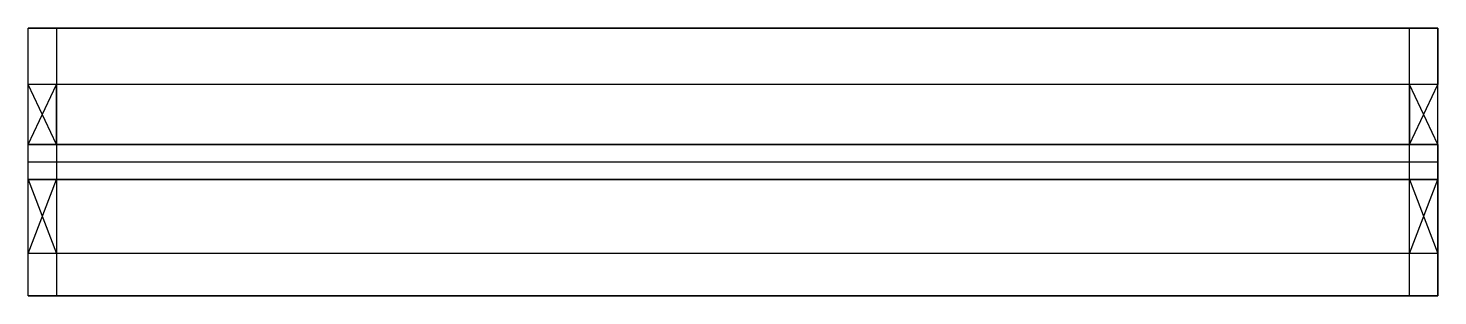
# Model space of a CAD drawing. Extents: x 0 to 200, y 0 to 38.
import ezdxf

# ---------------------------------------------------------------- set-up
doc = ezdxf.new("R2010")
doc.units = 0
doc.layers.get('0').update_dxf_attribs({"linetype": 'CONTINUOUS'})

msp = doc.modelspace()

# ---------------------------------------------------------------- linework, layer by layer
at = {"linetype": 'CONTINUOUS'}
for p, q in [((200, 38), (0, 38)), ((0, 0), (0, 38)), ((0, 38), (200, 38)), ((0, 30), (0, 38)), ((4, 38), (4, 0)), ((196, 0), (196, 38)), ((200, 0), (200, 38)), ((200, 38), (200, 30)), ((200, 30), (0, 30)), ((200, 30), (0, 30)), ((0, 21.5), (0, 30)), ((4, 21.5), (0, 30)), ((0, 21.5), (4, 30)), ((4, 21.5), (4, 30)), ((200, 30), (196, 30)), ((200, 21.5), (196, 30)), ((196, 21.5), (200, 30)), ((196, 30), (196, 21.5)), ((200, 21.5), (200, 30)), ((200, 21.5), (0, 21.5)), ((0, 21.5), (200, 21.5)), ((0, 0), (0, 21.5)), ((200, 21.5), (200, 0)), ((200, 19), (0, 19)), ((200, 16.5), (0, 16.5)), ((0, 16.5), (200, 16.5)), ((0, 6), (4, 16.5)), ((0, 16.5), (4, 6)), ((4, 16.5), (4, 6)), ((196, 6), (196, 16.5)), ((196, 16.5), (200, 6)), ((196, 6), (200, 16.5)), ((200, 6), (0, 6)), ((200, 6), (0, 6)), ((0, 0), (200, 0)), ((200, 0), (0, 0))]:
    msp.add_line(p, q, dxfattribs=at)

doc.saveas('drawing.dxf')
